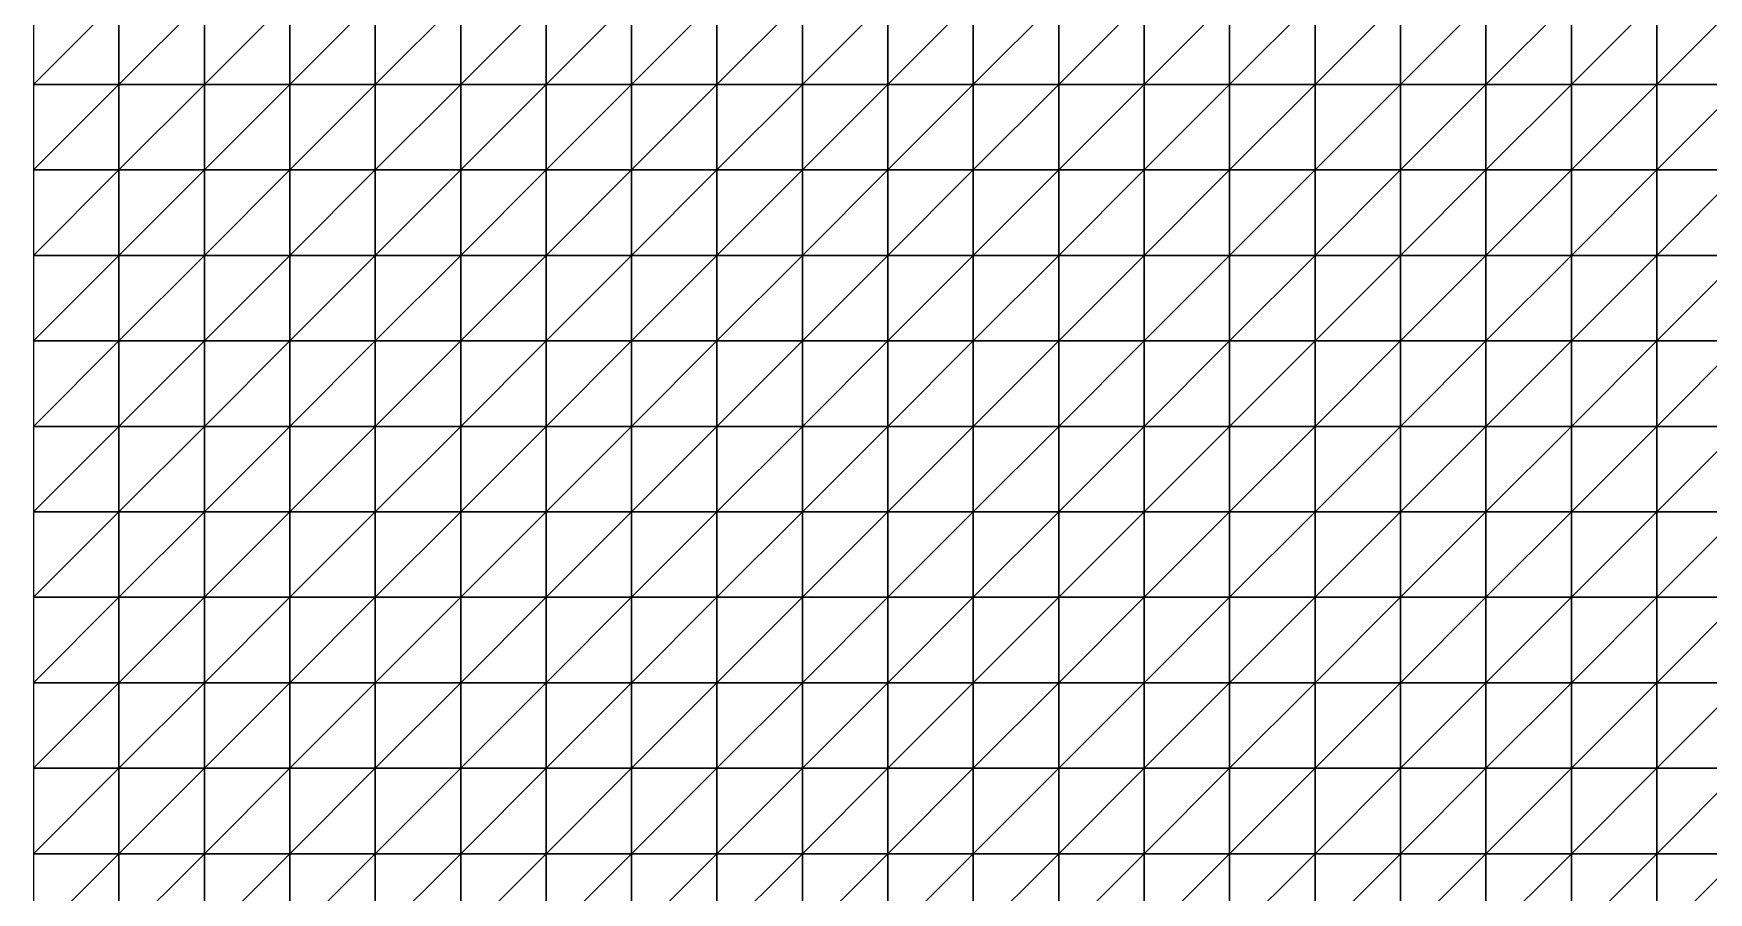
# Model space of a CAD drawing. Header units: metres. Extents: x 351000 to 353000, y 7455000 to 7457000.
# Drawn here: x 351000 to 351490.1, y 7456238.7 to 7456489.9 of the extents above; entities that cross this region are included whole.
import ezdxf

# ---------------------------------------------------------------- set-up
doc = ezdxf.new("R2010")
doc.units = ezdxf.units.M

msp = doc.modelspace()

# ---------------------------------------------------------------- linework, layer by layer
at = {"layer": 'BASE_OF_LEACHED_CAP_BOLC'}
for points in [[(351000, 7456475, 1170.39), (351025, 7456475, 1173.15), (351025, 7456500, 1170.51)], [(351000, 7456475, 1170.39), (351025, 7456500, 1170.51), (351000, 7456500, 1166.13)], [(351025, 7456475, 1173.15), (351050, 7456475, 1175.63), (351050, 7456500, 1174.86)], [(351025, 7456475, 1173.15), (351050, 7456500, 1174.86), (351025, 7456500, 1170.51)], [(351050, 7456475, 1175.63), (351075, 7456475, 1177.33), (351075, 7456500, 1178.48)], [(351050, 7456475, 1175.63), (351075, 7456500, 1178.48), (351050, 7456500, 1174.86)], [(351075, 7456475, 1177.33), (351100, 7456475, 1178.11), (351100, 7456500, 1180.95)], [(351075, 7456475, 1177.33), (351100, 7456500, 1180.95), (351075, 7456500, 1178.48)], [(351100, 7456475, 1178.11), (351125, 7456475, 1178.18), (351125, 7456500, 1182.27)], [(351100, 7456475, 1178.11), (351125, 7456500, 1182.27), (351100, 7456500, 1180.95)], [(351125, 7456475, 1178.18), (351150, 7456475, 1178.04), (351150, 7456500, 1182.8)], [(351125, 7456475, 1178.18), (351150, 7456500, 1182.8), (351125, 7456500, 1182.27)], [(351150, 7456475, 1178.04), (351175, 7456475, 1178.34), (351175, 7456500, 1183.1)], [(351150, 7456475, 1178.04), (351175, 7456500, 1183.1), (351150, 7456500, 1182.8)], [(351175, 7456475, 1178.34), (351200, 7456475, 1179.61), (351200, 7456500, 1183.78)], [(351175, 7456475, 1178.34), (351200, 7456500, 1183.78), (351175, 7456500, 1183.1)], [(351200, 7456475, 1179.61), (351225, 7456475, 1182.15), (351225, 7456500, 1185.29)], [(351200, 7456475, 1179.61), (351225, 7456500, 1185.29), (351200, 7456500, 1183.78)], [(351225, 7456475, 1182.15), (351250, 7456475, 1185.92), (351250, 7456500, 1187.79)], [(351225, 7456475, 1182.15), (351250, 7456500, 1187.79), (351225, 7456500, 1185.29)], [(351250, 7456475, 1185.92), (351275, 7456475, 1190.51), (351275, 7456500, 1191.12)], [(351250, 7456475, 1185.92), (351275, 7456500, 1191.12), (351250, 7456500, 1187.79)], [(351275, 7456475, 1190.51), (351300, 7456475, 1195.3), (351300, 7456500, 1194.83)], [(351275, 7456475, 1190.51), (351300, 7456500, 1194.83), (351275, 7456500, 1191.12)], [(351300, 7456475, 1195.3), (351325, 7456475, 1199.6), (351325, 7456500, 1198.38)], [(351300, 7456475, 1195.3), (351325, 7456500, 1198.38), (351300, 7456500, 1194.83)], [(351325, 7456475, 1199.6), (351350, 7456475, 1202.85), (351350, 7456500, 1201.27)], [(351325, 7456475, 1199.6), (351350, 7456500, 1201.27), (351325, 7456500, 1198.38)], [(351350, 7456475, 1202.85), (351375, 7456475, 1204.81), (351375, 7456500, 1203.2)], [(351350, 7456475, 1202.85), (351375, 7456500, 1203.2), (351350, 7456500, 1201.27)], [(351375, 7456475, 1204.81), (351400, 7456475, 1205.59), (351400, 7456500, 1204.19)], [(351375, 7456475, 1204.81), (351400, 7456500, 1204.19), (351375, 7456500, 1203.2)], [(351400, 7456475, 1205.59), (351425, 7456475, 1205.66), (351425, 7456500, 1204.57)], [(351400, 7456475, 1205.59), (351425, 7456500, 1204.57), (351400, 7456500, 1204.19)], [(351425, 7456475, 1205.66), (351450, 7456475, 1205.67), (351450, 7456500, 1204.89)], [(351425, 7456475, 1205.66), (351450, 7456500, 1204.89), (351425, 7456500, 1204.57)], [(351450, 7456475, 1205.67), (351475, 7456475, 1206.34), (351475, 7456500, 1205.74)], [(351450, 7456475, 1205.67), (351475, 7456500, 1205.74), (351450, 7456500, 1204.89)], [(351475, 7456475, 1206.34), (351500, 7456475, 1208.2), (351500, 7456500, 1207.63)], [(351475, 7456475, 1206.34), (351500, 7456500, 1207.63), (351475, 7456500, 1205.74)], [(351000, 7456450, 1175.82), (351025, 7456450, 1176.82), (351025, 7456475, 1173.15)], [(351000, 7456450, 1175.82), (351025, 7456475, 1173.15), (351000, 7456475, 1170.39)], [(351025, 7456450, 1176.82), (351050, 7456450, 1177.26), (351050, 7456475, 1175.63)], [(351025, 7456450, 1176.82), (351050, 7456475, 1175.63), (351025, 7456475, 1173.15)], [(351050, 7456450, 1177.26), (351075, 7456450, 1176.91), (351075, 7456475, 1177.33)], [(351050, 7456450, 1177.26), (351075, 7456475, 1177.33), (351050, 7456475, 1175.63)], [(351075, 7456450, 1176.91), (351100, 7456450, 1175.89), (351100, 7456475, 1178.11)], [(351075, 7456450, 1176.91), (351100, 7456475, 1178.11), (351075, 7456475, 1177.33)], [(351100, 7456450, 1175.89), (351125, 7456450, 1174.65), (351125, 7456475, 1178.18)], [(351100, 7456450, 1175.89), (351125, 7456475, 1178.18), (351100, 7456475, 1178.11)], [(351125, 7456450, 1174.65), (351150, 7456450, 1173.83), (351150, 7456475, 1178.04)], [(351125, 7456450, 1174.65), (351150, 7456475, 1178.04), (351125, 7456475, 1178.18)], [(351150, 7456450, 1173.83), (351175, 7456450, 1174.11), (351175, 7456475, 1178.34)], [(351150, 7456450, 1173.83), (351175, 7456475, 1178.34), (351150, 7456475, 1178.04)], [(351175, 7456450, 1174.11), (351200, 7456450, 1175.97), (351200, 7456475, 1179.61)], [(351175, 7456450, 1174.11), (351200, 7456475, 1179.61), (351175, 7456475, 1178.34)], [(351200, 7456450, 1175.97), (351225, 7456450, 1179.52), (351225, 7456475, 1182.15)], [(351200, 7456450, 1175.97), (351225, 7456475, 1182.15), (351200, 7456475, 1179.61)], [(351225, 7456450, 1179.52), (351250, 7456450, 1184.51), (351250, 7456475, 1185.92)], [(351225, 7456450, 1179.52), (351250, 7456475, 1185.92), (351225, 7456475, 1182.15)], [(351250, 7456450, 1184.51), (351275, 7456450, 1190.3), (351275, 7456475, 1190.51)], [(351250, 7456450, 1184.51), (351275, 7456475, 1190.51), (351250, 7456475, 1185.92)], [(351275, 7456450, 1190.3), (351300, 7456450, 1196.07), (351300, 7456475, 1195.3)], [(351275, 7456450, 1190.3), (351300, 7456475, 1195.3), (351275, 7456475, 1190.51)], [(351300, 7456450, 1196.07), (351325, 7456450, 1201.01), (351325, 7456475, 1199.6)], [(351300, 7456450, 1196.07), (351325, 7456475, 1199.6), (351300, 7456475, 1195.3)], [(351325, 7456450, 1201.01), (351350, 7456450, 1204.56), (351350, 7456475, 1202.85)], [(351325, 7456450, 1201.01), (351350, 7456475, 1202.85), (351325, 7456475, 1199.6)], [(351350, 7456450, 1204.56), (351375, 7456450, 1206.48), (351375, 7456475, 1204.81)], [(351350, 7456450, 1204.56), (351375, 7456475, 1204.81), (351350, 7456475, 1202.85)], [(351375, 7456450, 1206.48), (351400, 7456450, 1207.01), (351400, 7456475, 1205.59)], [(351375, 7456450, 1206.48), (351400, 7456475, 1205.59), (351375, 7456475, 1204.81)], [(351400, 7456450, 1207.01), (351425, 7456450, 1206.71), (351425, 7456475, 1205.66)], [(351400, 7456450, 1207.01), (351425, 7456475, 1205.66), (351400, 7456475, 1205.59)], [(351425, 7456450, 1206.71), (351450, 7456450, 1206.38), (351450, 7456475, 1205.67)], [(351425, 7456450, 1206.71), (351450, 7456475, 1205.67), (351425, 7456475, 1205.66)], [(351450, 7456450, 1206.38), (351475, 7456450, 1206.77), (351475, 7456475, 1206.34)], [(351450, 7456450, 1206.38), (351475, 7456475, 1206.34), (351450, 7456475, 1205.67)], [(351475, 7456450, 1206.77), (351500, 7456450, 1208.47), (351500, 7456475, 1208.2)], [(351475, 7456450, 1206.77), (351500, 7456475, 1208.2), (351475, 7456475, 1206.34)], [(351000, 7456425, 1181.36), (351025, 7456425, 1180.68), (351025, 7456450, 1176.82)], [(351000, 7456425, 1181.36), (351025, 7456450, 1176.82), (351000, 7456450, 1175.82)], [(351025, 7456425, 1180.68), (351050, 7456425, 1179.2), (351050, 7456450, 1177.26)], [(351025, 7456425, 1180.68), (351050, 7456450, 1177.26), (351025, 7456450, 1176.82)], [(351050, 7456425, 1179.2), (351075, 7456425, 1176.97), (351075, 7456450, 1176.91)], [(351050, 7456425, 1179.2), (351075, 7456450, 1176.91), (351050, 7456450, 1177.26)], [(351075, 7456425, 1176.97), (351100, 7456425, 1174.35), (351100, 7456450, 1175.89)], [(351075, 7456425, 1176.97), (351100, 7456450, 1175.89), (351075, 7456450, 1176.91)], [(351100, 7456425, 1174.35), (351125, 7456425, 1172), (351125, 7456450, 1174.65)], [(351100, 7456425, 1174.35), (351125, 7456450, 1174.65), (351100, 7456450, 1175.89)], [(351125, 7456425, 1172), (351150, 7456425, 1170.69), (351150, 7456450, 1173.83)], [(351125, 7456425, 1172), (351150, 7456450, 1173.83), (351125, 7456450, 1174.65)], [(351150, 7456425, 1170.69), (351175, 7456425, 1171.1), (351175, 7456450, 1174.11)], [(351150, 7456425, 1170.69), (351175, 7456450, 1174.11), (351150, 7456450, 1173.83)], [(351175, 7456425, 1171.1), (351200, 7456425, 1173.61), (351200, 7456450, 1175.97)], [(351175, 7456425, 1171.1), (351200, 7456450, 1175.97), (351175, 7456450, 1174.11)], [(351200, 7456425, 1173.61), (351225, 7456425, 1178.16), (351225, 7456450, 1179.52)], [(351200, 7456425, 1173.61), (351225, 7456450, 1179.52), (351200, 7456450, 1175.97)], [(351225, 7456425, 1178.16), (351250, 7456425, 1184.26), (351250, 7456450, 1184.51)], [(351225, 7456425, 1178.16), (351250, 7456450, 1184.51), (351225, 7456450, 1179.52)], [(351250, 7456425, 1184.26), (351275, 7456425, 1191.07), (351275, 7456450, 1190.3)], [(351250, 7456425, 1184.26), (351275, 7456450, 1190.3), (351250, 7456450, 1184.51)], [(351275, 7456425, 1191.07), (351300, 7456425, 1197.6), (351300, 7456450, 1196.07)], [(351275, 7456425, 1191.07), (351300, 7456450, 1196.07), (351275, 7456450, 1190.3)], [(351300, 7456425, 1197.6), (351325, 7456425, 1202.96), (351325, 7456450, 1201.01)], [(351300, 7456425, 1197.6), (351325, 7456450, 1201.01), (351300, 7456450, 1196.07)], [(351325, 7456425, 1202.96), (351350, 7456425, 1206.55), (351350, 7456450, 1204.56)], [(351325, 7456425, 1202.96), (351350, 7456450, 1204.56), (351325, 7456450, 1201.01)], [(351350, 7456425, 1206.55), (351375, 7456425, 1208.22), (351375, 7456450, 1206.48)], [(351350, 7456425, 1206.55), (351375, 7456450, 1206.48), (351350, 7456450, 1204.56)], [(351375, 7456425, 1208.22), (351400, 7456425, 1208.32), (351400, 7456450, 1207.01)], [(351375, 7456425, 1208.22), (351400, 7456450, 1207.01), (351375, 7456450, 1206.48)], [(351400, 7456425, 1208.32), (351425, 7456425, 1207.51), (351425, 7456450, 1206.71)], [(351400, 7456425, 1208.32), (351425, 7456450, 1206.71), (351400, 7456450, 1207.01)], [(351425, 7456425, 1207.51), (351450, 7456425, 1206.69), (351450, 7456450, 1206.38)], [(351425, 7456425, 1207.51), (351450, 7456450, 1206.38), (351425, 7456450, 1206.71)], [(351450, 7456425, 1206.69), (351475, 7456425, 1206.68), (351475, 7456450, 1206.77)], [(351450, 7456425, 1206.69), (351475, 7456450, 1206.77), (351450, 7456450, 1206.38)], [(351475, 7456425, 1206.68), (351500, 7456425, 1208.06), (351500, 7456450, 1208.47)], [(351475, 7456425, 1206.68), (351500, 7456450, 1208.47), (351475, 7456450, 1206.77)], [(351000, 7456400, 1186.19), (351025, 7456400, 1184.16), (351025, 7456425, 1180.68)], [(351000, 7456400, 1186.19), (351025, 7456425, 1180.68), (351000, 7456425, 1181.36)], [(351025, 7456400, 1184.16), (351050, 7456400, 1181.19), (351050, 7456425, 1179.2)], [(351025, 7456400, 1184.16), (351050, 7456425, 1179.2), (351025, 7456425, 1180.68)], [(351050, 7456400, 1181.19), (351075, 7456400, 1177.53), (351075, 7456425, 1176.97)], [(351050, 7456400, 1181.19), (351075, 7456425, 1176.97), (351050, 7456425, 1179.2)], [(351075, 7456400, 1177.53), (351100, 7456400, 1173.76), (351100, 7456425, 1174.35)], [(351075, 7456400, 1177.53), (351100, 7456425, 1174.35), (351075, 7456425, 1176.97)], [(351100, 7456400, 1173.76), (351125, 7456400, 1170.72), (351125, 7456425, 1172)], [(351100, 7456400, 1173.76), (351125, 7456425, 1172), (351100, 7456425, 1174.35)], [(351125, 7456400, 1170.72), (351150, 7456400, 1169.26), (351150, 7456425, 1170.69)], [(351125, 7456400, 1170.72), (351150, 7456425, 1170.69), (351125, 7456425, 1172)], [(351150, 7456400, 1169.26), (351175, 7456400, 1170.02), (351175, 7456425, 1171.1)], [(351150, 7456400, 1169.26), (351175, 7456425, 1171.1), (351150, 7456425, 1170.69)], [(351175, 7456400, 1170.02), (351200, 7456400, 1173.26), (351200, 7456425, 1173.61)], [(351175, 7456400, 1170.02), (351200, 7456425, 1173.61), (351175, 7456425, 1171.1)], [(351200, 7456400, 1173.26), (351225, 7456400, 1178.74), (351225, 7456425, 1178.16)], [(351200, 7456400, 1173.26), (351225, 7456425, 1178.16), (351200, 7456425, 1173.61)], [(351225, 7456400, 1178.74), (351250, 7456400, 1185.74), (351250, 7456425, 1184.26)], [(351225, 7456400, 1178.74), (351250, 7456425, 1184.26), (351225, 7456425, 1178.16)], [(351250, 7456400, 1185.74), (351275, 7456400, 1193.24), (351275, 7456425, 1191.07)], [(351250, 7456400, 1185.74), (351275, 7456425, 1191.07), (351250, 7456425, 1184.26)], [(351275, 7456400, 1193.24), (351300, 7456400, 1200.13), (351300, 7456425, 1197.6)], [(351275, 7456400, 1193.24), (351300, 7456425, 1197.6), (351275, 7456425, 1191.07)], [(351300, 7456400, 1200.13), (351325, 7456400, 1205.46), (351325, 7456425, 1202.96)], [(351300, 7456400, 1200.13), (351325, 7456425, 1202.96), (351300, 7456425, 1197.6)], [(351325, 7456400, 1205.46), (351350, 7456400, 1208.69), (351350, 7456425, 1206.55)], [(351325, 7456400, 1205.46), (351350, 7456425, 1206.55), (351325, 7456425, 1202.96)], [(351350, 7456400, 1208.69), (351375, 7456400, 1209.77), (351375, 7456425, 1208.22)], [(351350, 7456400, 1208.69), (351375, 7456425, 1208.22), (351350, 7456425, 1206.55)], [(351375, 7456400, 1209.77), (351400, 7456400, 1209.14), (351400, 7456425, 1208.32)], [(351375, 7456400, 1209.77), (351400, 7456425, 1208.32), (351375, 7456425, 1208.22)], [(351400, 7456400, 1209.14), (351425, 7456400, 1207.62), (351425, 7456425, 1207.51)], [(351400, 7456400, 1209.14), (351425, 7456425, 1207.51), (351400, 7456425, 1208.32)], [(351425, 7456400, 1207.62), (351450, 7456400, 1206.16), (351450, 7456425, 1206.69)], [(351425, 7456400, 1207.62), (351450, 7456425, 1206.69), (351425, 7456425, 1207.51)], [(351450, 7456400, 1206.16), (351475, 7456400, 1205.63), (351475, 7456425, 1206.68)], [(351450, 7456400, 1206.16), (351475, 7456425, 1206.68), (351450, 7456425, 1206.69)], [(351475, 7456400, 1205.63), (351500, 7456400, 1206.59), (351500, 7456425, 1208.06)], [(351475, 7456400, 1205.63), (351500, 7456425, 1208.06), (351475, 7456425, 1206.68)], [(351000, 7456375, 1189.86), (351025, 7456375, 1187.08), (351025, 7456400, 1184.16)], [(351000, 7456375, 1189.86), (351025, 7456400, 1184.16), (351000, 7456400, 1186.19)], [(351025, 7456375, 1187.08), (351050, 7456375, 1183.26), (351050, 7456400, 1181.19)], [(351025, 7456375, 1187.08), (351050, 7456400, 1181.19), (351025, 7456400, 1184.16)], [(351050, 7456375, 1183.26), (351075, 7456375, 1178.84), (351075, 7456400, 1177.53)], [(351050, 7456375, 1183.26), (351075, 7456400, 1177.53), (351050, 7456400, 1181.19)], [(351075, 7456375, 1178.84), (351100, 7456375, 1174.56), (351100, 7456400, 1173.76)], [(351075, 7456375, 1178.84), (351100, 7456400, 1173.76), (351075, 7456400, 1177.53)], [(351100, 7456375, 1174.56), (351125, 7456375, 1171.37), (351125, 7456400, 1170.72)], [(351100, 7456375, 1174.56), (351125, 7456400, 1170.72), (351100, 7456400, 1173.76)], [(351125, 7456375, 1171.37), (351150, 7456375, 1170.14), (351150, 7456400, 1169.26)], [(351125, 7456375, 1171.37), (351150, 7456400, 1169.26), (351125, 7456400, 1170.72)], [(351150, 7456375, 1170.14), (351175, 7456375, 1171.45), (351175, 7456400, 1170.02)], [(351150, 7456375, 1170.14), (351175, 7456400, 1170.02), (351150, 7456400, 1169.26)], [(351175, 7456375, 1171.45), (351200, 7456375, 1175.42), (351200, 7456400, 1173.26)], [(351175, 7456375, 1171.45), (351200, 7456400, 1173.26), (351175, 7456400, 1170.02)], [(351200, 7456375, 1175.42), (351225, 7456375, 1181.61), (351225, 7456400, 1178.74)], [(351200, 7456375, 1175.42), (351225, 7456400, 1178.74), (351200, 7456400, 1173.26)], [(351225, 7456375, 1181.61), (351250, 7456375, 1189.13), (351250, 7456400, 1185.74)], [(351225, 7456375, 1181.61), (351250, 7456400, 1185.74), (351225, 7456400, 1178.74)], [(351250, 7456375, 1189.13), (351275, 7456375, 1196.81), (351275, 7456400, 1193.24)], [(351250, 7456375, 1189.13), (351275, 7456400, 1193.24), (351250, 7456400, 1185.74)], [(351275, 7456375, 1196.81), (351300, 7456375, 1203.49), (351300, 7456400, 1200.13)], [(351275, 7456375, 1196.81), (351300, 7456400, 1200.13), (351275, 7456400, 1193.24)], [(351300, 7456375, 1203.49), (351325, 7456375, 1208.23), (351325, 7456400, 1205.46)], [(351300, 7456375, 1203.49), (351325, 7456400, 1205.46), (351300, 7456400, 1200.13)], [(351325, 7456375, 1208.23), (351350, 7456375, 1210.57), (351350, 7456400, 1208.69)], [(351325, 7456375, 1208.23), (351350, 7456400, 1208.69), (351325, 7456400, 1205.46)], [(351350, 7456375, 1210.57), (351375, 7456375, 1210.62), (351375, 7456400, 1209.77)], [(351350, 7456375, 1210.57), (351375, 7456400, 1209.77), (351350, 7456400, 1208.69)], [(351375, 7456375, 1210.62), (351400, 7456375, 1208.96), (351400, 7456400, 1209.14)], [(351375, 7456375, 1210.62), (351400, 7456400, 1209.14), (351375, 7456400, 1209.77)], [(351400, 7456375, 1208.96), (351425, 7456375, 1206.52), (351425, 7456400, 1207.62)], [(351400, 7456375, 1208.96), (351425, 7456400, 1207.62), (351400, 7456400, 1209.14)], [(351425, 7456375, 1206.52), (351450, 7456375, 1204.33), (351450, 7456400, 1206.16)], [(351425, 7456375, 1206.52), (351450, 7456400, 1206.16), (351425, 7456400, 1207.62)], [(351450, 7456375, 1204.33), (351475, 7456375, 1203.27), (351475, 7456400, 1205.63)], [(351450, 7456375, 1204.33), (351475, 7456400, 1205.63), (351450, 7456400, 1206.16)], [(351475, 7456375, 1203.27), (351500, 7456375, 1203.84), (351500, 7456400, 1206.59)], [(351475, 7456375, 1203.27), (351500, 7456400, 1206.59), (351475, 7456400, 1205.63)], [(351000, 7456350, 1192.4), (351025, 7456350, 1189.62), (351025, 7456375, 1187.08)], [(351000, 7456350, 1192.4), (351025, 7456375, 1187.08), (351000, 7456375, 1189.86)], [(351025, 7456350, 1189.62), (351050, 7456350, 1185.71), (351050, 7456375, 1183.26)], [(351025, 7456350, 1189.62), (351050, 7456375, 1183.26), (351025, 7456375, 1187.08)], [(351050, 7456350, 1185.71), (351075, 7456350, 1181.26), (351075, 7456375, 1178.84)], [(351050, 7456350, 1185.71), (351075, 7456375, 1178.84), (351050, 7456375, 1183.26)], [(351075, 7456350, 1181.26), (351100, 7456350, 1177.12), (351100, 7456375, 1174.56)], [(351075, 7456350, 1181.26), (351100, 7456375, 1174.56), (351075, 7456375, 1178.84)], [(351100, 7456350, 1177.12), (351125, 7456350, 1174.29), (351125, 7456375, 1171.37)], [(351100, 7456350, 1177.12), (351125, 7456375, 1171.37), (351100, 7456375, 1174.56)], [(351125, 7456350, 1174.29), (351150, 7456350, 1173.62), (351150, 7456375, 1170.14)], [(351125, 7456350, 1174.29), (351150, 7456375, 1170.14), (351125, 7456375, 1171.37)], [(351150, 7456350, 1173.62), (351175, 7456350, 1175.59), (351175, 7456375, 1171.45)], [(351150, 7456350, 1173.62), (351175, 7456375, 1171.45), (351150, 7456375, 1170.14)], [(351175, 7456350, 1175.59), (351200, 7456350, 1180.14), (351200, 7456375, 1175.42)], [(351175, 7456350, 1175.59), (351200, 7456375, 1175.42), (351175, 7456375, 1171.45)], [(351200, 7456350, 1180.14), (351225, 7456350, 1186.67), (351225, 7456375, 1181.61)], [(351200, 7456350, 1180.14), (351225, 7456375, 1181.61), (351200, 7456375, 1175.42)], [(351225, 7456350, 1186.67), (351250, 7456350, 1194.17), (351250, 7456375, 1189.13)], [(351225, 7456350, 1186.67), (351250, 7456375, 1189.13), (351225, 7456375, 1181.61)], [(351250, 7456350, 1194.17), (351275, 7456350, 1201.4), (351275, 7456375, 1196.81)], [(351250, 7456350, 1194.17), (351275, 7456375, 1196.81), (351250, 7456375, 1189.13)], [(351275, 7456350, 1201.4), (351300, 7456350, 1207.18), (351300, 7456375, 1203.49)], [(351275, 7456350, 1201.4), (351300, 7456375, 1203.49), (351275, 7456375, 1196.81)], [(351300, 7456350, 1207.18), (351325, 7456350, 1210.68), (351325, 7456375, 1208.23)], [(351300, 7456350, 1207.18), (351325, 7456375, 1208.23), (351300, 7456375, 1203.49)], [(351325, 7456350, 1210.68), (351350, 7456350, 1211.6), (351350, 7456375, 1210.57)], [(351325, 7456350, 1210.68), (351350, 7456375, 1210.57), (351325, 7456375, 1208.23)], [(351350, 7456350, 1211.6), (351375, 7456350, 1210.21), (351375, 7456375, 1210.62)], [(351350, 7456350, 1211.6), (351375, 7456375, 1210.62), (351350, 7456375, 1210.57)], [(351375, 7456350, 1210.21), (351400, 7456350, 1207.28), (351400, 7456375, 1208.96)], [(351375, 7456350, 1210.21), (351400, 7456375, 1208.96), (351375, 7456375, 1210.62)], [(351400, 7456350, 1207.28), (351425, 7456350, 1203.84), (351425, 7456375, 1206.52)], [(351400, 7456350, 1207.28), (351425, 7456375, 1206.52), (351400, 7456375, 1208.96)], [(351425, 7456350, 1203.84), (351450, 7456350, 1200.97), (351450, 7456375, 1204.33)], [(351425, 7456350, 1203.84), (351450, 7456375, 1204.33), (351425, 7456375, 1206.52)], [(351450, 7456350, 1200.97), (351475, 7456350, 1199.52), (351475, 7456375, 1203.27)], [(351450, 7456350, 1200.97), (351475, 7456375, 1203.27), (351450, 7456375, 1204.33)], [(351475, 7456350, 1199.52), (351500, 7456350, 1199.91), (351500, 7456375, 1203.84)], [(351475, 7456350, 1199.52), (351500, 7456375, 1203.84), (351475, 7456375, 1203.27)], [(351000, 7456325, 1194.22), (351025, 7456325, 1192.14), (351025, 7456350, 1189.62)], [(351000, 7456325, 1194.22), (351025, 7456350, 1189.62), (351000, 7456350, 1192.4)], [(351025, 7456325, 1192.14), (351050, 7456325, 1188.87), (351050, 7456350, 1185.71)], [(351025, 7456325, 1192.14), (351050, 7456350, 1185.71), (351025, 7456350, 1189.62)], [(351050, 7456325, 1188.87), (351075, 7456325, 1185.05), (351075, 7456350, 1181.26)], [(351050, 7456325, 1188.87), (351075, 7456350, 1181.26), (351050, 7456350, 1185.71)], [(351075, 7456325, 1185.05), (351100, 7456325, 1181.61), (351100, 7456350, 1177.12)], [(351075, 7456325, 1185.05), (351100, 7456350, 1177.12), (351075, 7456350, 1181.26)], [(351100, 7456325, 1181.61), (351125, 7456325, 1179.52), (351125, 7456350, 1174.29)], [(351100, 7456325, 1181.61), (351125, 7456350, 1174.29), (351100, 7456350, 1177.12)], [(351125, 7456325, 1179.52), (351150, 7456325, 1179.58), (351150, 7456350, 1173.62)], [(351125, 7456325, 1179.52), (351150, 7456350, 1173.62), (351125, 7456350, 1174.29)], [(351150, 7456325, 1179.58), (351175, 7456325, 1182.12), (351175, 7456350, 1175.59)], [(351150, 7456325, 1179.58), (351175, 7456350, 1175.59), (351150, 7456350, 1173.62)], [(351175, 7456325, 1182.12), (351200, 7456325, 1186.95), (351200, 7456350, 1180.14)], [(351175, 7456325, 1182.12), (351200, 7456350, 1180.14), (351175, 7456350, 1175.59)], [(351200, 7456325, 1186.95), (351225, 7456325, 1193.33), (351225, 7456350, 1186.67)], [(351200, 7456325, 1186.95), (351225, 7456350, 1186.67), (351200, 7456350, 1180.14)], [(351225, 7456325, 1193.33), (351250, 7456325, 1200.17), (351250, 7456350, 1194.17)], [(351225, 7456325, 1193.33), (351250, 7456350, 1194.17), (351225, 7456350, 1186.67)], [(351250, 7456325, 1200.17), (351275, 7456325, 1206.24), (351275, 7456350, 1201.4)], [(351250, 7456325, 1200.17), (351275, 7456350, 1201.4), (351250, 7456350, 1194.17)], [(351275, 7456325, 1206.24), (351300, 7456325, 1210.44), (351300, 7456350, 1207.18)], [(351275, 7456325, 1206.24), (351300, 7456350, 1207.18), (351275, 7456350, 1201.4)], [(351300, 7456325, 1210.44), (351325, 7456325, 1212.11), (351325, 7456350, 1210.68)], [(351300, 7456325, 1210.44), (351325, 7456350, 1210.68), (351300, 7456350, 1207.18)], [(351325, 7456325, 1212.11), (351350, 7456325, 1211.16), (351350, 7456350, 1211.6)], [(351325, 7456325, 1212.11), (351350, 7456350, 1211.6), (351325, 7456350, 1210.68)], [(351350, 7456325, 1211.16), (351375, 7456325, 1208.09), (351375, 7456350, 1210.21)], [(351350, 7456325, 1211.16), (351375, 7456350, 1210.21), (351350, 7456350, 1211.6)], [(351375, 7456325, 1208.09), (351400, 7456325, 1203.82), (351400, 7456350, 1207.28)], [(351375, 7456325, 1208.09), (351400, 7456350, 1207.28), (351375, 7456350, 1210.21)], [(351400, 7456325, 1203.82), (351425, 7456325, 1199.49), (351425, 7456350, 1203.84)], [(351400, 7456325, 1203.82), (351425, 7456350, 1203.84), (351400, 7456350, 1207.28)], [(351425, 7456325, 1199.49), (351450, 7456325, 1196.2), (351450, 7456350, 1200.97)], [(351425, 7456325, 1199.49), (351450, 7456350, 1200.97), (351425, 7456350, 1203.84)], [(351450, 7456325, 1196.2), (351475, 7456325, 1194.7), (351475, 7456350, 1199.52)], [(351450, 7456325, 1196.2), (351475, 7456350, 1199.52), (351450, 7456350, 1200.97)], [(351475, 7456325, 1194.7), (351500, 7456325, 1195.31), (351500, 7456350, 1199.91)], [(351475, 7456325, 1194.7), (351500, 7456350, 1199.91), (351475, 7456350, 1199.52)], [(351000, 7456300, 1195.84), (351025, 7456300, 1195.03), (351025, 7456325, 1192.14)], [(351000, 7456300, 1195.84), (351025, 7456325, 1192.14), (351000, 7456325, 1194.22)], [(351025, 7456300, 1195.03), (351050, 7456300, 1192.93), (351050, 7456325, 1188.87)], [(351025, 7456300, 1195.03), (351050, 7456325, 1188.87), (351025, 7456325, 1192.14)], [(351050, 7456300, 1192.93), (351075, 7456300, 1190.21), (351075, 7456325, 1185.05)], [(351050, 7456300, 1192.93), (351075, 7456325, 1185.05), (351050, 7456325, 1188.87)], [(351075, 7456300, 1190.21), (351100, 7456300, 1187.79), (351100, 7456325, 1181.61)], [(351075, 7456300, 1190.21), (351100, 7456325, 1181.61), (351075, 7456325, 1185.05)], [(351100, 7456300, 1187.79), (351125, 7456300, 1186.61), (351125, 7456325, 1179.52)], [(351100, 7456300, 1187.79), (351125, 7456325, 1179.52), (351100, 7456325, 1181.61)], [(351125, 7456300, 1186.61), (351150, 7456300, 1187.35), (351150, 7456325, 1179.58)], [(351125, 7456300, 1186.61), (351150, 7456325, 1179.58), (351125, 7456325, 1179.52)], [(351150, 7456300, 1187.35), (351175, 7456300, 1190.24), (351175, 7456325, 1182.12)], [(351150, 7456300, 1187.35), (351175, 7456325, 1182.12), (351150, 7456325, 1179.58)], [(351175, 7456300, 1190.24), (351200, 7456300, 1194.92), (351200, 7456325, 1186.95)], [(351175, 7456300, 1190.24), (351200, 7456325, 1186.95), (351175, 7456325, 1182.12)], [(351200, 7456300, 1194.92), (351225, 7456300, 1200.59), (351225, 7456325, 1193.33)], [(351200, 7456300, 1194.92), (351225, 7456325, 1193.33), (351200, 7456325, 1186.95)], [(351225, 7456300, 1200.59), (351250, 7456300, 1203.85), (351250, 7456325, 1200.17)], [(351225, 7456300, 1200.59), (351250, 7456325, 1200.17), (351225, 7456325, 1193.33)], [(351250, 7456300, 1203.85), (351275, 7456300, 1207.21), (351275, 7456325, 1206.24)], [(351250, 7456300, 1203.85), (351275, 7456325, 1206.24), (351250, 7456325, 1200.17)], [(351275, 7456300, 1207.21), (351300, 7456300, 1211.29), (351300, 7456325, 1210.44)], [(351275, 7456300, 1207.21), (351300, 7456325, 1210.44), (351275, 7456325, 1206.24)], [(351300, 7456300, 1211.29), (351325, 7456300, 1211.94), (351325, 7456325, 1212.11)], [(351300, 7456300, 1211.29), (351325, 7456325, 1212.11), (351300, 7456325, 1210.44)], [(351325, 7456300, 1211.94), (351350, 7456300, 1208.89), (351350, 7456325, 1211.16)], [(351325, 7456300, 1211.94), (351350, 7456325, 1211.16), (351325, 7456325, 1212.11)], [(351350, 7456300, 1208.89), (351375, 7456300, 1204.1), (351375, 7456325, 1208.09)], [(351350, 7456300, 1208.89), (351375, 7456325, 1208.09), (351350, 7456325, 1211.16)], [(351375, 7456300, 1204.1), (351400, 7456300, 1198.67), (351400, 7456325, 1203.82)], [(351375, 7456300, 1204.1), (351400, 7456325, 1203.82), (351375, 7456325, 1208.09)], [(351400, 7456300, 1198.67), (351425, 7456300, 1193.78), (351425, 7456325, 1199.49)], [(351400, 7456300, 1198.67), (351425, 7456325, 1199.49), (351400, 7456325, 1203.82)], [(351425, 7456300, 1193.78), (351450, 7456300, 1190.51), (351450, 7456325, 1196.2)], [(351425, 7456300, 1193.78), (351450, 7456325, 1196.2), (351425, 7456325, 1199.49)], [(351450, 7456300, 1190.51), (351475, 7456300, 1189.5), (351475, 7456325, 1194.7)], [(351450, 7456300, 1190.51), (351475, 7456325, 1194.7), (351450, 7456325, 1196.2)], [(351475, 7456300, 1189.5), (351500, 7456300, 1190.88), (351500, 7456325, 1195.31)], [(351475, 7456300, 1189.5), (351500, 7456325, 1195.31), (351475, 7456325, 1194.7)], [(351000, 7456275, 1197.73), (351025, 7456275, 1198.48), (351025, 7456300, 1195.03)], [(351000, 7456275, 1197.73), (351025, 7456300, 1195.03), (351000, 7456300, 1195.84)], [(351025, 7456275, 1198.48), (351050, 7456275, 1197.79), (351050, 7456300, 1192.93)], [(351025, 7456275, 1198.48), (351050, 7456300, 1192.93), (351025, 7456300, 1195.03)], [(351050, 7456275, 1197.79), (351075, 7456275, 1196.32), (351075, 7456300, 1190.21)], [(351050, 7456275, 1197.79), (351075, 7456300, 1190.21), (351050, 7456300, 1192.93)], [(351075, 7456275, 1196.32), (351100, 7456275, 1194.98), (351100, 7456300, 1187.79)], [(351075, 7456275, 1196.32), (351100, 7456300, 1187.79), (351075, 7456300, 1190.21)], [(351100, 7456275, 1194.98), (351125, 7456275, 1194.65), (351125, 7456300, 1186.61)], [(351100, 7456275, 1194.98), (351125, 7456300, 1186.61), (351100, 7456300, 1187.79)], [(351125, 7456275, 1194.65), (351150, 7456275, 1195.88), (351150, 7456300, 1187.35)], [(351125, 7456275, 1194.65), (351150, 7456300, 1187.35), (351125, 7456300, 1186.61)], [(351150, 7456275, 1195.88), (351175, 7456275, 1198.03), (351175, 7456300, 1190.24)], [(351150, 7456275, 1195.88), (351175, 7456300, 1190.24), (351150, 7456300, 1187.35)], [(351175, 7456275, 1198.03), (351200, 7456275, 1199.92), (351200, 7456300, 1194.92)], [(351175, 7456275, 1198.03), (351200, 7456300, 1194.92), (351175, 7456300, 1190.24)], [(351200, 7456275, 1199.92), (351225, 7456275, 1201.97), (351225, 7456300, 1200.59)], [(351200, 7456275, 1199.92), (351225, 7456300, 1200.59), (351200, 7456300, 1194.92)], [(351225, 7456275, 1201.97), (351250, 7456275, 1204.27), (351250, 7456300, 1203.85)], [(351225, 7456275, 1201.97), (351250, 7456300, 1203.85), (351225, 7456300, 1200.59)], [(351250, 7456275, 1204.27), (351275, 7456275, 1206.96), (351275, 7456300, 1207.21)], [(351250, 7456275, 1204.27), (351275, 7456300, 1207.21), (351250, 7456300, 1203.85)], [(351275, 7456275, 1206.96), (351300, 7456275, 1210.1), (351300, 7456300, 1211.29)], [(351275, 7456275, 1206.96), (351300, 7456300, 1211.29), (351275, 7456300, 1207.21)], [(351300, 7456275, 1210.1), (351325, 7456275, 1209.84), (351325, 7456300, 1211.94)], [(351300, 7456275, 1210.1), (351325, 7456300, 1211.94), (351300, 7456300, 1211.29)], [(351325, 7456275, 1209.84), (351350, 7456275, 1204.77), (351350, 7456300, 1208.89)], [(351325, 7456275, 1209.84), (351350, 7456300, 1208.89), (351325, 7456300, 1211.94)], [(351350, 7456275, 1204.77), (351375, 7456275, 1198.54), (351375, 7456300, 1204.1)], [(351350, 7456275, 1204.77), (351375, 7456300, 1204.1), (351350, 7456300, 1208.89)], [(351375, 7456275, 1198.54), (351400, 7456275, 1192.37), (351400, 7456300, 1198.67)], [(351375, 7456275, 1198.54), (351400, 7456300, 1198.67), (351375, 7456300, 1204.1)], [(351400, 7456275, 1192.37), (351425, 7456275, 1187.48), (351425, 7456300, 1193.78)], [(351400, 7456275, 1192.37), (351425, 7456300, 1193.78), (351400, 7456300, 1198.67)], [(351425, 7456275, 1187.48), (351450, 7456275, 1184.84), (351450, 7456300, 1190.51)], [(351425, 7456275, 1187.48), (351450, 7456300, 1190.51), (351425, 7456300, 1193.78)], [(351450, 7456275, 1184.84), (351475, 7456275, 1184.92), (351475, 7456300, 1189.5)], [(351450, 7456275, 1184.84), (351475, 7456300, 1189.5), (351450, 7456300, 1190.51)], [(351475, 7456275, 1184.92), (351500, 7456275, 1187.65), (351500, 7456300, 1190.88)], [(351475, 7456275, 1184.92), (351500, 7456300, 1190.88), (351475, 7456300, 1189.5)], [(351000, 7456250, 1200.1), (351025, 7456250, 1200.5), (351025, 7456275, 1198.48)], [(351000, 7456250, 1200.1), (351025, 7456275, 1198.48), (351000, 7456275, 1197.73)], [(351025, 7456250, 1200.5), (351050, 7456250, 1198.98), (351050, 7456275, 1197.79)], [(351025, 7456250, 1200.5), (351050, 7456275, 1197.79), (351025, 7456275, 1198.48)], [(351050, 7456250, 1198.98), (351075, 7456250, 1197.04), (351075, 7456275, 1196.32)], [(351050, 7456250, 1198.98), (351075, 7456275, 1196.32), (351050, 7456275, 1197.79)], [(351075, 7456250, 1197.04), (351100, 7456250, 1195.48), (351100, 7456275, 1194.98)], [(351075, 7456250, 1197.04), (351100, 7456275, 1194.98), (351075, 7456275, 1196.32)], [(351100, 7456250, 1195.48), (351125, 7456250, 1194.91), (351125, 7456275, 1194.65)], [(351100, 7456250, 1195.48), (351125, 7456275, 1194.65), (351100, 7456275, 1194.98)], [(351125, 7456250, 1194.91), (351150, 7456250, 1195.53), (351150, 7456275, 1195.88)], [(351125, 7456250, 1194.91), (351150, 7456275, 1195.88), (351125, 7456275, 1194.65)], [(351150, 7456250, 1195.53), (351175, 7456250, 1197.13), (351175, 7456275, 1198.03)], [(351150, 7456250, 1195.53), (351175, 7456275, 1198.03), (351150, 7456275, 1195.88)], [(351175, 7456250, 1197.13), (351200, 7456250, 1199.27), (351200, 7456275, 1199.92)], [(351175, 7456250, 1197.13), (351200, 7456275, 1199.92), (351175, 7456275, 1198.03)], [(351200, 7456250, 1199.27), (351225, 7456250, 1201.5), (351225, 7456275, 1201.97)], [(351200, 7456250, 1199.27), (351225, 7456275, 1201.97), (351200, 7456275, 1199.92)], [(351225, 7456250, 1201.5), (351250, 7456250, 1203.59), (351250, 7456275, 1204.27)], [(351225, 7456250, 1201.5), (351250, 7456275, 1204.27), (351225, 7456275, 1201.97)], [(351250, 7456250, 1203.59), (351275, 7456250, 1205.59), (351275, 7456275, 1206.96)], [(351250, 7456250, 1203.59), (351275, 7456275, 1206.96), (351250, 7456275, 1204.27)], [(351275, 7456250, 1205.59), (351300, 7456250, 1207.73), (351300, 7456275, 1210.1)], [(351275, 7456250, 1205.59), (351300, 7456275, 1210.1), (351275, 7456275, 1206.96)], [(351300, 7456250, 1207.73), (351325, 7456250, 1205.94), (351325, 7456275, 1209.84)], [(351300, 7456250, 1207.73), (351325, 7456275, 1209.84), (351300, 7456275, 1210.1)], [(351325, 7456250, 1205.94), (351350, 7456250, 1199.24), (351350, 7456275, 1204.77)], [(351325, 7456250, 1205.94), (351350, 7456275, 1204.77), (351325, 7456275, 1209.84)], [(351350, 7456250, 1199.24), (351375, 7456250, 1192.1), (351375, 7456275, 1198.54)], [(351350, 7456250, 1199.24), (351375, 7456275, 1198.54), (351350, 7456275, 1204.77)], [(351375, 7456250, 1192.1), (351400, 7456250, 1185.83), (351400, 7456275, 1192.37)], [(351375, 7456250, 1192.1), (351400, 7456275, 1192.37), (351375, 7456275, 1198.54)], [(351400, 7456250, 1185.83), (351425, 7456250, 1181.62), (351425, 7456275, 1187.48)], [(351400, 7456250, 1185.83), (351425, 7456275, 1187.48), (351400, 7456275, 1192.37)], [(351425, 7456250, 1181.62), (351450, 7456250, 1180.28), (351450, 7456275, 1184.84)], [(351425, 7456250, 1181.62), (351450, 7456275, 1184.84), (351425, 7456275, 1187.48)], [(351450, 7456250, 1180.28), (351475, 7456250, 1182.07), (351475, 7456275, 1184.92)], [(351450, 7456250, 1180.28), (351475, 7456275, 1184.92), (351450, 7456275, 1184.84)], [(351475, 7456250, 1182.07), (351500, 7456250, 1186.63), (351500, 7456275, 1187.65)], [(351475, 7456250, 1182.07), (351500, 7456275, 1187.65), (351475, 7456275, 1184.92)], [(351000, 7456225, 1200.79), (351025, 7456225, 1201.56), (351025, 7456250, 1200.5)], [(351000, 7456225, 1200.79), (351025, 7456250, 1200.5), (351000, 7456250, 1200.1)], [(351025, 7456225, 1201.56), (351050, 7456225, 1200.87), (351050, 7456250, 1198.98)], [(351025, 7456225, 1201.56), (351050, 7456250, 1198.98), (351025, 7456250, 1200.5)], [(351050, 7456225, 1200.87), (351075, 7456225, 1199.13), (351075, 7456250, 1197.04)], [(351050, 7456225, 1200.87), (351075, 7456250, 1197.04), (351050, 7456250, 1198.98)], [(351075, 7456225, 1199.13), (351100, 7456225, 1197.11), (351100, 7456250, 1195.48)], [(351075, 7456225, 1199.13), (351100, 7456250, 1195.48), (351075, 7456250, 1197.04)], [(351100, 7456225, 1197.11), (351125, 7456225, 1195.62), (351125, 7456250, 1194.91)], [(351100, 7456225, 1197.11), (351125, 7456250, 1194.91), (351100, 7456250, 1195.48)], [(351125, 7456225, 1195.62), (351150, 7456225, 1195.2), (351150, 7456250, 1195.53)], [(351125, 7456225, 1195.62), (351150, 7456250, 1195.53), (351125, 7456250, 1194.91)], [(351150, 7456225, 1195.2), (351175, 7456225, 1195.99), (351175, 7456250, 1197.13)], [(351150, 7456225, 1195.2), (351175, 7456250, 1197.13), (351150, 7456250, 1195.53)], [(351175, 7456225, 1195.99), (351200, 7456225, 1197.66), (351200, 7456250, 1199.27)], [(351175, 7456225, 1195.99), (351200, 7456250, 1199.27), (351175, 7456250, 1197.13)], [(351200, 7456225, 1197.66), (351225, 7456225, 1199.69), (351225, 7456250, 1201.5)], [(351200, 7456225, 1197.66), (351225, 7456250, 1201.5), (351200, 7456250, 1199.27)], [(351225, 7456225, 1199.69), (351250, 7456225, 1201.62), (351250, 7456250, 1203.59)], [(351225, 7456225, 1199.69), (351250, 7456250, 1203.59), (351225, 7456250, 1201.5)], [(351250, 7456225, 1201.62), (351275, 7456225, 1203.33), (351275, 7456250, 1205.59)], [(351250, 7456225, 1201.62), (351275, 7456250, 1205.59), (351250, 7456250, 1203.59)], [(351275, 7456225, 1203.33), (351300, 7456225, 1204.78), (351300, 7456250, 1207.73)], [(351275, 7456225, 1203.33), (351300, 7456250, 1207.73), (351275, 7456250, 1205.59)], [(351300, 7456225, 1204.78), (351325, 7456225, 1200.81), (351325, 7456250, 1205.94)], [(351300, 7456225, 1204.78), (351325, 7456250, 1205.94), (351300, 7456250, 1207.73)], [(351325, 7456225, 1200.81), (351350, 7456225, 1193.11), (351350, 7456250, 1199.24)], [(351325, 7456225, 1200.81), (351350, 7456250, 1199.24), (351325, 7456250, 1205.94)], [(351350, 7456225, 1193.11), (351375, 7456225, 1185.77), (351375, 7456250, 1192.1)], [(351350, 7456225, 1193.11), (351375, 7456250, 1192.1), (351350, 7456250, 1199.24)], [(351375, 7456225, 1185.77), (351400, 7456225, 1180.15), (351400, 7456250, 1185.83)], [(351375, 7456225, 1185.77), (351400, 7456250, 1185.83), (351375, 7456250, 1192.1)], [(351400, 7456225, 1180.15), (351425, 7456225, 1177.32), (351425, 7456250, 1181.62)], [(351400, 7456225, 1180.15), (351425, 7456250, 1181.62), (351400, 7456250, 1185.83)], [(351425, 7456225, 1177.32), (351450, 7456225, 1177.89), (351450, 7456250, 1180.28)], [(351425, 7456225, 1177.32), (351450, 7456250, 1180.28), (351425, 7456250, 1181.62)], [(351450, 7456225, 1177.89), (351475, 7456225, 1181.84), (351475, 7456250, 1182.07)], [(351450, 7456225, 1177.89), (351475, 7456250, 1182.07), (351450, 7456250, 1180.28)], [(351475, 7456225, 1181.84), (351500, 7456225, 1188.52), (351500, 7456250, 1186.63)], [(351475, 7456225, 1181.84), (351500, 7456250, 1186.63), (351475, 7456250, 1182.07)]]:
    msp.add_3dface(points, dxfattribs=at)

doc.saveas('drawing.dxf')
